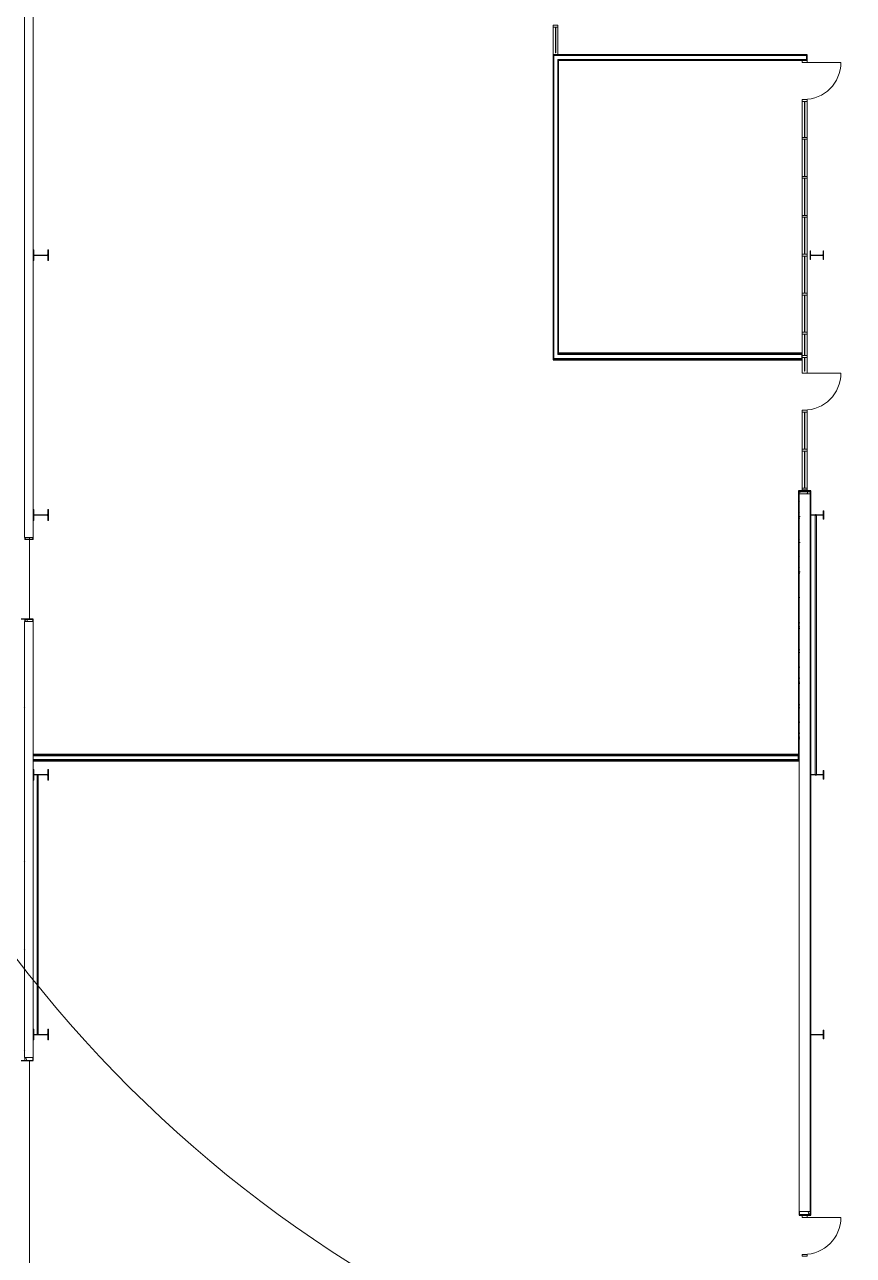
# Model space of a CAD drawing. Header units: inches. Extents: x 20001 to 27263, y -26025 to -18997.
# Drawn here: x 22062 to 22832, y -22314 to -21171 of the extents above; entities that cross this region are included whole.
import ezdxf

# ---------------------------------------------------------------- set-up
doc = ezdxf.new("R2010")
doc.units = ezdxf.units.IN
doc.header["$MEASUREMENT"] = 0
for name, color, linetype, lineweight in [('A-DOOR', 31, 'Continuous', 13), ('A-FLOR', 192, 'Continuous', 13), ('A-GLAZ-CURT', 52, 'Continuous', 13), ('A-GLAZ-CWMG', 51, 'Continuous', 13), ('A-WALL', 113, 'Continuous', 13), ('A-WALL-PATT', 111, 'Continuous', 25), ('C-TOPO', 7, 'Continuous', 13), ('G-ANNO-TEXT', 231, 'Continuous', 9), ('I-WALL', 2, 'Continuous', 13), ('L-SITE-WALL', 31, 'Continuous', 13), ('S-BEAM', 12, 'Continuous', 13), ('S-COLS', 52, 'Continuous', 13)]:
    doc.layers.add(name, color=color, linetype=linetype, lineweight=lineweight)
pattern_1 = [(45, (0, 0), (-25.342707, 25.342707), []), (45, (0, 38.4), (-25.342707, 25.342707), [])]
pattern_2 = [(0, (0, 0), (81.92, 20.48), [3.379, -58.061, 3.379, -58.061, -327.68]), (0, (0, 0), (81.92, 20.48), [-122.88, 3.379, -119.501, 3.379, -58.061, -143.36]), (0, (0, 0), (81.92, 20.48), [-307.2, 3.379, -37.581, 3.379, -99.021]), (120, (30.72, 10.24), (-58.6962, 60.704801), [3.379, -58.061, 3.379, -58.061, -327.68]), (120, (30.72, 10.24), (-58.6962, 60.704801), [-122.88, 3.379, -119.501, 3.379, -58.061, -143.36]), (120, (30.72, 10.24), (-58.6962, 60.704801), [-307.2, 3.379, -37.581, 3.379, -99.021]), (240, (40.96, 51.2), (-23.2238, -81.184801), [3.379, -58.061, 3.379, -58.061, -327.68]), (240, (40.96, 51.2), (-23.2238, -81.184801), [-122.88, 3.379, -119.501, 3.379, -58.061, -143.36]), (240, (40.96, 51.2), (-23.2238, -81.184801), [-307.2, 3.379, -37.581, 3.379, -99.021])]
pattern_3 = [(161.57, (1.28, 1.28), (-10.24040374, -0.00056827), [0, -72.858, 8.09, 0]), (18.43, (-1.28, 1.28), (-10.24040374, 0.00056827), [0, -72.858, 8.09, 0]), (108.43, (1.28, 1.28), (5.1184649, -25.6019259), [24.282, -56.666]), (71.57, (-1.28, 1.28), (5.1184649, 25.6019259), [24.282, -56.666])]

# ---------------------------------------------------------------- blocks, each defined once
blk = doc.blocks.new('Struct_Xcel_Sports Complex_rvt-1-Site Plan - Phase 1')
at = {"layer": 'A-FLOR', "color": 7}
for p, q in [((22066.1, -21648.9), (22066.1, -21647.2)), ((22066.1, -21722.9), (22066.1, -21649.2)), ((22066.1, -22342.7), (22066.1, -22132.8))]:
    blk.add_line(p, q, dxfattribs=at)
at = {"layer": 'L-SITE-WALL', "color": 7}
for p, q in [((22066.1, -21647.2), (22066.1, -21648.9)), ((22066.1, -21649.2), (22066.1, -21722.9)), ((22066.1, -22132.8), (22066.1, -22342.7))]:
    blk.add_line(p, q, dxfattribs=at)
blk = doc.blocks.new('Girt_C - 10_D-1835924-Site Plan - Phase 1')
at = {"layer": 'S-BEAM'}
for p, q in [((22781.4, -21606.7), (22781.4, -22273.2)), ((22781.4, -21606.7), (22781.6, -21606.7)), ((22781.6, -21606.7), (22791.2, -21606.7)), ((22791.2, -21606.7), (22791.4, -21606.7)), ((22791.4, -22273.2), (22791.4, -21606.7)), ((22781.6, -22273.2), (22781.4, -22273.2)), ((22791.2, -22273.2), (22781.6, -22273.2)), ((22791.4, -22273.2), (22791.2, -22273.2))]:
    blk.add_line(p, q, dxfattribs=at)
blk = doc.blocks.new('Girt_C - 8_D-1405510-Site Plan - Phase 1')
at = {"layer": 'S-BEAM'}
for p, q in [((22061.6, -20895.6), (22061.6, -21647.2)), ((22061.6, -20895.6), (22061.8, -20895.6)), ((22061.8, -20895.6), (22069.5, -20895.6)), ((22069.5, -20895.6), (22069.6, -20895.6)), ((22069.6, -21647.2), (22069.6, -20895.6)), ((22061.8, -21647.2), (22061.6, -21647.2)), ((22069.5, -21647.2), (22061.8, -21647.2)), ((22069.6, -21647.2), (22069.5, -21647.2))]:
    blk.add_line(p, q, dxfattribs=at)
blk = doc.blocks.new('Door_Single_Storefront - one-1371407-Site Plan - Phase 1')
at = {"layer": 'A-DOOR'}
blk.add_line((-17.21875, 34.4375), (-17.21875, 0), dxfattribs=at)
blk.add_arc((-17.21875, 0), 34.4375, 360, 90, dxfattribs=at)
blk = doc.blocks.new('Rectangular Mullion - Interior 1_75_ x 4_5_-1220297-Site Plan - Phase 1')
at = {"layer": 'A-GLAZ-CWMG'}
for p, q in [((-1.75, 3), (0, 3)), ((-1.75, -1.5), (-1.75, 3)), ((0, 3), (0, -1.5)), ((0, -1.5), (-1.75, -1.5))]:
    blk.add_line(p, q, dxfattribs=at)
blk = doc.blocks.new('Rectangular Mullion - Interior 1_75_ x 4_5_-1220290-Site Plan - Phase 1')
at = {"layer": 'A-GLAZ-CWMG'}
for p, q in [((-0.875, 3), (0.875, 3)), ((-0.875, -1.5), (-0.875, 3)), ((0.875, 3), (0.875, -1.5)), ((0.875, -1.5), (-0.875, -1.5))]:
    blk.add_line(p, q, dxfattribs=at)
blk = doc.blocks.new('Round Bar - 1_-1251515-Site Plan - Phase 1')
at = {"layer": 'S-BEAM'}
for p, q in [((22796.3, -21748.2), (22796.3, -21867.6)), ((22797.3, -21867.6), (22797.3, -21748.2))]:
    blk.add_line(p, q, dxfattribs=at)
for start_param, end_param in [(0, 3.141593), (3.141593, 6.283185)]:
    blk.add_ellipse((22796.8, -21867.6), major_axis=(0.5, 0), ratio=0.829527, start_param=start_param, end_param=end_param, dxfattribs=at)
blk = doc.blocks.new('Round Bar - 1_-1251605-Site Plan - Phase 1')
at = {"layer": 'S-BEAM'}
for p, q in [((22796.3, -21626.3), (22796.3, -21749)), ((22797.3, -21749), (22797.3, -21626.3))]:
    blk.add_line(p, q, dxfattribs=at)
for start_param, end_param in [(0, 3.141593), (3.141593, 6.283185)]:
    blk.add_ellipse((22796.8, -21626.3), major_axis=(0.5, 0), ratio=0.836579, start_param=start_param, end_param=end_param, dxfattribs=at)
blk = doc.blocks.new('Round Bar - 1_-1267021-Site Plan - Phase 1')
at = {"layer": 'S-BEAM'}
for p, q in [((22073.1, -21867.7), (22073.1, -21988.9)), ((22074.1, -21988.9), (22074.1, -21867.7))]:
    blk.add_line(p, q, dxfattribs=at)
for centre, start_param, end_param in [((22073.6, -21867.7), 0, 3.141593), ((22073.6, -21867.7), 3.141593, 6.283185), ((22073.6, -22108.8), 3.926991, 5.497787)]:
    blk.add_ellipse(centre, major_axis=(0.5, 0), ratio=0.507473, start_param=start_param, end_param=end_param, dxfattribs=at)
blk = doc.blocks.new('Round Bar - 1_-1267063-Site Plan - Phase 1')
at = {"layer": 'S-BEAM'}
for p, q in [((22073.1, -21987.6), (22073.1, -22108.8)), ((22074.1, -22108.8), (22074.1, -21987.6))]:
    blk.add_line(p, q, dxfattribs=at)
for start_param, end_param in [(0, 3.141593), (3.141593, 6.283185)]:
    blk.add_ellipse((22073.6, -22108.8), major_axis=(0.5, 0), ratio=0.507473, start_param=start_param, end_param=end_param, dxfattribs=at)
blk = doc.blocks.new('Door_Single_Storefront - one-1371409-Site Plan - Phase 1')
at = {"layer": 'A-DOOR'}
blk.add_line((-17.21875, 34.4375), (-17.21875, 0), dxfattribs=at)
blk.add_arc((-17.21875, 0), 34.4375, 360, 90, dxfattribs=at)
blk = doc.blocks.new('System Panel - Interior Glazing-1220306-Site Plan - Phase 1')
at = {"layer": 'A-GLAZ-CURT', "lineweight": 9}
for p, q in [((17.21875, 0.9375), (-17.21875, 0.9375)), ((-17.21875, 0.9375), (-17.21875, 0.5625)), ((-17.21875, 0.5625), (17.21875, 0.5625)), ((17.21875, 0.5625), (17.21875, 0.9375))]:
    blk.add_line(p, q, dxfattribs=at)
blk = doc.blocks.new('Rectangular Mullion - Interior 1_75_ x 4_5_-1214730-Site Plan - Phase 1')
at = {"layer": 'A-GLAZ-CWMG'}
for p, q in [((22784.1, -21311.8), (22784.1, -21277.4)), ((22788.6, -21311.8), (22788.6, -21277.4))]:
    blk.add_line(p, q, dxfattribs=at)
blk = doc.blocks.new('Rectangular Mullion - Interior 1_75_ x 4_5_-1835424-Site Plan - Phase 1')
at = {"layer": 'A-GLAZ-CWMG'}
for p, q in [((0, 1.5), (-1.75, 1.5)), ((-1.75, 1.5), (-1.75, -3)), ((0, -3), (0, 1.5)), ((-1.75, -3), (0, -3))]:
    blk.add_line(p, q, dxfattribs=at)
blk = doc.blocks.new('Rectangular Mullion - Interior 1_75_ x 4_5_-1220285-Site Plan - Phase 1')
at = {"layer": 'A-GLAZ-CWMG'}
for p, q in [((-0.875, 1.5), (0.875, 1.5)), ((-0.875, -3), (-0.875, 1.5)), ((0.875, 1.5), (0.875, -3)), ((0.875, -3), (-0.875, -3))]:
    blk.add_line(p, q, dxfattribs=at)
blk = doc.blocks.new('System Panel - Interior Glazing-1870418-Site Plan - Phase 1')
at = {"layer": 'A-GLAZ-CURT', "lineweight": 9}
for p, q in [((9.9, 0.9), (-9.9, 0.9)), ((-9.9, 0.9), (-9.9, 0.6)), ((-9.9, 0.6), (9.9, 0.6)), ((9.9, 0.6), (9.9, 0.9))]:
    blk.add_line(p, q, dxfattribs=at)
blk = doc.blocks.new('Rectangular Mullion - Interior 1_75_ x 4_5_-1870416-Site Plan - Phase 1')
at = {"layer": 'A-GLAZ-CWMG'}
for p, q in [((22784.1, -21476.1), (22784.1, -21458.3)), ((22788.6, -21478.2), (22788.6, -21458.3))]:
    blk.add_line(p, q, dxfattribs=at)
blk = doc.blocks.new('System Panel - Interior Glazing-1835623-Site Plan - Phase 1')
at = {"layer": 'A-GLAZ-CURT', "lineweight": 9}
for p, q in [((16.71875, 0.9375), (-16.71875, 0.9375)), ((-16.71875, 0.9375), (-16.71875, 0.5625)), ((-16.71875, 0.5625), (16.71875, 0.5625)), ((16.71875, 0.5625), (16.71875, 0.9375))]:
    blk.add_line(p, q, dxfattribs=at)
blk = doc.blocks.new('Rectangular Mullion - Interior 1_75_ x 4_5_-1835621-Site Plan - Phase 1')
at = {"layer": 'A-GLAZ-CWMG'}
for p, q in [((22784.1, -21275.6), (22784.1, -21242.2)), ((22788.6, -21275.6), (22788.6, -21242.2))]:
    blk.add_line(p, q, dxfattribs=at)
blk = doc.blocks.new('Rectangular Mullion - Interior 1_75_ x 4_5_-1314720-Site Plan - Phase 1')
at = {"layer": 'A-GLAZ-CWMG'}
for p, q in [((-0.875, 1.5), (0.875, 1.5)), ((-0.875, -3), (-0.875, 1.5)), ((0.875, 1.5), (0.875, -3)), ((0.875, -3), (-0.875, -3))]:
    blk.add_line(p, q, dxfattribs=at)
blk = doc.blocks.new('Girt_C - 8_D-1836715-Site Plan - Phase 1')
at = {"layer": 'S-BEAM'}
for p, q in [((22061.6, -21725.3), (22061.6, -22130)), ((22061.6, -21725.3), (22061.8, -21725.3)), ((22061.8, -21725.3), (22069.5, -21725.3)), ((22069.5, -21725.3), (22069.6, -21725.3)), ((22069.6, -22130), (22069.6, -21725.3)), ((22061.8, -22130), (22061.6, -22130)), ((22069.5, -22130), (22061.8, -22130)), ((22069.6, -22130), (22069.5, -22130))]:
    blk.add_line(p, q, dxfattribs=at)
blk = doc.blocks.new('Rectangular Mullion - Interior 1_75_ x 4_5_-1220307-Site Plan - Phase 1')
at = {"layer": 'A-GLAZ-CWMG'}
for p, q in [((-1.75, 1.5), (0, 1.5)), ((-1.75, -3), (-1.75, 1.5)), ((0, 1.5), (0, -3)), ((0, -3), (-1.75, -3))]:
    blk.add_line(p, q, dxfattribs=at)
blk = doc.blocks.new('System Panel - Interior Glazing-1220293-Site Plan - Phase 1')
at = {"layer": 'A-GLAZ-CURT', "lineweight": 9}
for p, q in [((17.21875, -0.5625), (-17.21875, -0.5625)), ((-17.21875, -0.5625), (-17.21875, -0.9375)), ((-17.21875, -0.9375), (17.21875, -0.9375)), ((17.21875, -0.9375), (17.21875, -0.5625))]:
    blk.add_line(p, q, dxfattribs=at)
blk = doc.blocks.new('System Panel - Interior Glazing-1870824-Site Plan - Phase 1')
at = {"layer": 'A-GLAZ-CURT', "lineweight": 9}
for p, q in [((17.21875, -0.5625), (-17.21875, -0.5625)), ((-17.21875, -0.5625), (-17.21875, -0.9375)), ((-17.21875, -0.9375), (17.21875, -0.9375)), ((17.21875, -0.9375), (17.21875, -0.5625))]:
    blk.add_line(p, q, dxfattribs=at)
blk = doc.blocks.new('Rectangular Mullion - Interior 1_75_ x 4_5_-1179494-Site Plan - Phase 1')
at = {"layer": 'A-GLAZ-CWMG'}
for p, q in [((24570.5, -22362.3), (24604.9, -22362.3)), ((24570.5, -22366.8), (24604.9, -22366.8))]:
    blk.add_line(p, q, dxfattribs=at)
blk = doc.blocks.new('Rectangular Mullion - Interior 1_75_ x 4_5_-1870858-Site Plan - Phase 1')
at = {"layer": 'A-GLAZ-CWMG'}
for p, q in [((22784.1, -21530.7), (22784.1, -21565.1)), ((22788.6, -21530.7), (22788.6, -21565.1))]:
    blk.add_line(p, q, dxfattribs=at)
blk = doc.blocks.new('System Panel - Interior Glazing-1870739-Site Plan - Phase 1')
at = {"layer": 'A-GLAZ-CURT', "lineweight": 9}
for p, q in [((6.4, -0.6), (-6.4, -0.6)), ((-6.4, -0.6), (-6.4, -0.9)), ((-6.4, -0.9), (6.4, -0.9)), ((6.4, -0.9), (6.4, -0.6))]:
    blk.add_line(p, q, dxfattribs=at)
blk = doc.blocks.new('Rectangular Mullion - Interior 1_75_ x 4_5_-1870859-Site Plan - Phase 1')
at = {"layer": 'A-GLAZ-CWMG'}
for p, q in [((22784.1, -21482.1), (22784.1, -21494.5)), ((22788.6, -21479.9), (22788.6, -21494.5)), ((22788.6, -21494.5), (22784.1, -21494.5))]:
    blk.add_line(p, q, dxfattribs=at)
blk = doc.blocks.new('System Panel - Interior Glazing-1980142-Site Plan - Phase 1')
at = {"layer": 'A-GLAZ-CURT', "lineweight": 9}
for p, q in [((12, -0.6), (-12, -0.6)), ((-12, -0.6), (-12, -0.9)), ((-12, -0.9), (12, -0.9)), ((12, -0.9), (12, -0.6))]:
    blk.add_line(p, q, dxfattribs=at)
blk = doc.blocks.new('Rectangular Mullion - Interior 1_75_ x 4_5_-1980268-Site Plan - Phase 1')
at = {"layer": 'A-GLAZ-CWMG'}
for p, q in [((22552.7, -21198.9), (22552.7, -21173.1)), ((22557.2, -21198.9), (22557.2, -21173.1))]:
    blk.add_line(p, q, dxfattribs=at)

msp = doc.modelspace()

# ---------------------------------------------------------------- hatches: boundary and pattern name
at = {"layer": 'A-WALL-PATT', "lineweight": 9}
h = msp.add_hatch(dxfattribs=at)
h.set_pattern_fill('FP_9', color=256, style=0, pattern_type=2)
h.set_pattern_definition(pattern_2)
h.paths.add_polyline_path([(22552.70273, -21480.80281), (22553.32773, -21480.80281), (22553.32773, -21198.92781), (22552.70273, -21198.92781), (22552.70273, -21476.05281)], flags=0)
h.paths.add_polyline_path([(22552.70273, -21135.17781), (22553.32773, -21135.17781), (22553.32773, -20899.55281), (22552.70273, -20899.55281), (22552.70273, -21055.4521)], flags=0)
h = msp.add_hatch(dxfattribs=at)
h.set_pattern_fill('FP_9', color=256, style=0, pattern_type=2)
h.set_pattern_definition(pattern_2)
h.paths.add_polyline_path([(22557.57773, -21476.05281), (22557.57773, -21203.17781), (22556.95273, -21203.17781), (22556.95273, -21476.05281)], flags=0)
h.paths.add_polyline_path([(22556.95273, -21130.92781), (22557.57773, -21130.92781), (22557.57773, -20899.55281), (22553.32773, -20899.55281), (22553.32773, -20900.17781), (22556.95273, -20900.17781), (22556.95273, -21055.4521)], flags=0)
h = msp.add_hatch(dxfattribs=at)
h.set_pattern_fill('FP_9', color=256, style=0, pattern_type=2)
h.set_pattern_definition(pattern_2)
h.paths.add_polyline_path([(22788.63923, -21199.55281), (22788.63923, -21198.92781), (22553.32773, -21198.92781), (22553.32773, -21199.55281), (22788.01423, -21199.55281)], flags=0)
h = msp.add_hatch(dxfattribs=at)
h.set_pattern_fill('FP_9', color=256, style=0, pattern_type=2)
h.set_pattern_definition(pattern_2)
h.paths.add_polyline_path([(22645.66508, -21203.80281), (22788.63923, -21203.80281), (22788.63923, -21199.55281), (22788.01423, -21199.55281), (22788.01423, -21203.17781), (22557.57773, -21203.17781), (22557.57773, -21203.80281)], flags=0)
h = msp.add_hatch(dxfattribs=at)
h.set_pattern_fill('FP_9', color=256, style=0, pattern_type=2)
h.set_pattern_definition(pattern_2)
h.paths.add_polyline_path([(22784.13923, -21476.67781), (22784.13923, -21476.05281), (22556.95273, -21476.05281), (22556.95273, -21476.67781), (22645.66508, -21476.67781)], flags=0)
h = msp.add_hatch(dxfattribs=at)
h.set_pattern_fill('FP_9', color=256, style=0, pattern_type=2)
h.set_pattern_definition(pattern_2)
h.paths.add_polyline_path([(22784.13923, -21477.30281), (22784.13923, -21476.67781), (22556.95273, -21476.67781), (22556.95273, -21477.30281), (22645.66508, -21477.30281)], flags=0)
h = msp.add_hatch(dxfattribs=at)
h.set_pattern_fill('FP_9', color=256, style=0, pattern_type=2)
h.set_pattern_definition(pattern_2)
h.paths.add_polyline_path([(22784.13923, -21481.42781), (22784.13923, -21480.80281), (22552.70273, -21480.80281), (22552.70273, -21481.42781), (22645.66508, -21481.42781)], flags=0)
h = msp.add_hatch(dxfattribs=at)
h.set_pattern_fill('FP_9', color=256, style=0, pattern_type=2)
h.set_pattern_definition(pattern_2)
h.paths.add_polyline_path([(22784.13923, -21482.05281), (22784.13923, -21481.42781), (22552.70273, -21481.42781), (22552.70273, -21482.05281), (22645.66508, -21482.05281)], flags=0)
h = msp.add_hatch(dxfattribs=at)
h.set_pattern_fill('FP_10', color=256, style=0, pattern_type=2)
h.set_pattern_definition(pattern_3)
h.paths.add_polyline_path([(22781.39023, -21850.80281), (22781.4996, -21606.69281), (22791.38923, -21606.69281), (22791.28085, -21604.66981), (22781.38923, -21604.66981), (22781.38923, -21850.80281)], flags=0)
h = msp.add_hatch(dxfattribs=at)
h.set_pattern_fill('FP_12', color=256, style=0, pattern_type=2)
h.set_pattern_definition([(0, (0, 0), (40.96, 10.24), [3.379, -27.341, 3.379, -27.341, -163.84]), (0, (0, 0), (40.96, 10.24), [-61.44, 3.379, -58.061, 3.379, -27.341, -71.68]), (0, (0, 0), (40.96, 10.24), [-153.6, 3.379, -17.101, 3.379, -47.821]), (120, (15.36, 5.12), (-29.3481, 30.3524005), [3.379, -27.341, 3.379, -27.341, -163.84]), (120, (15.36, 5.12), (-29.3481, 30.3524005), [-61.44, 3.379, -58.061, 3.379, -27.341, -71.68]), (120, (15.36, 5.12), (-29.3481, 30.3524005), [-153.6, 3.379, -17.101, 3.379, -47.821]), (240, (20.48, 25.6), (-11.6119, -40.5924005), [3.379, -27.341, 3.379, -27.341, -163.84]), (240, (20.48, 25.6), (-11.6119, -40.5924005), [-61.44, 3.379, -58.061, 3.379, -27.341, -71.68]), (240, (20.48, 25.6), (-11.6119, -40.5924005), [-153.6, 3.379, -17.101, 3.379, -47.821])])
h.paths.add_polyline_path([(22061.14023, -22132.80281), (22061.64023, -22132.80281), (22061.64023, -21722.92781), (22061.14023, -21722.92781), (22061.14023, -22130.7021)], flags=0)
h = msp.add_hatch(dxfattribs=at)
h.set_pattern_fill('FP_10', color=256, style=0, pattern_type=2)
h.set_pattern_definition(pattern_3)
h.paths.add_polyline_path([(22069.64023, -22132.80281), (22069.53085, -22129.96281), (22061.64023, -22129.96281), (22061.64023, -22132.80281)], flags=0)
h.paths.add_polyline_path([(22061.64023, -21725.26781), (22069.64023, -21725.26781), (22069.53085, -21722.92781), (22061.64023, -21722.92781)], flags=0)
h = msp.add_hatch(dxfattribs=at)
h.set_pattern_fill('FP_9', color=256, style=0, pattern_type=2)
h.set_pattern_definition(pattern_2)
h.paths.add_polyline_path([(22780.63923, -21849.17781), (22780.63923, -21848.55281), (22069.64023, -21848.55281), (22069.64023, -21849.17781), (22779.27842, -21849.17781)], flags=0)
h = msp.add_hatch(dxfattribs=at)
h.set_pattern_fill('FP_9', color=256, style=0, pattern_type=2)
h.set_pattern_definition(pattern_2)
h.paths.add_polyline_path([(22780.63923, -21849.80281), (22780.63923, -21849.17781), (22069.64023, -21849.17781), (22069.64023, -21849.80281), (22779.27842, -21849.80281)], flags=0)
h = msp.add_hatch(dxfattribs=at)
h.set_pattern_fill('FP_9', color=256, style=0, pattern_type=2)
h.set_pattern_definition(pattern_2)
h.paths.add_polyline_path([(22780.63923, -21853.92781), (22780.63923, -21853.30281), (22069.64023, -21853.30281), (22069.64023, -21853.92781), (22779.27842, -21853.92781)], flags=0)
h = msp.add_hatch(dxfattribs=at)
h.set_pattern_fill('FP_9', color=256, style=0, pattern_type=2)
h.set_pattern_definition(pattern_2)
h.paths.add_polyline_path([(22780.63923, -21854.55281), (22780.63923, -21853.92781), (22069.64023, -21853.92781), (22069.64023, -21854.55281), (22779.27842, -21854.55281)], flags=0)
h = msp.add_hatch(dxfattribs=at)
h.set_pattern_fill('FP_10', color=256, style=0, pattern_type=2)
h.set_pattern_definition(pattern_3)
h.paths.add_polyline_path([(22781.38923, -22359.55281), (22791.38923, -22359.55281), (22791.38923, -22351.30281), (22781.38923, -22351.30281), (22781.38923, -22358.80281)], flags=0)
h.paths.add_polyline_path([(22781.38923, -22275.80281), (22791.38923, -22275.80281), (22791.28085, -22273.16281), (22781.39023, -22273.16281), (22781.38923, -22273.16281)], flags=0)
at = {"layer": 'S-COLS', "lineweight": 9}
h = msp.add_hatch(dxfattribs=at)
h.set_pattern_fill('FP_8', color=256, style=0, pattern_type=2)
h.set_pattern_definition(pattern_1)
h.paths.add_polyline_path([(22069.64023, -21631.30281), (22070.07382, -21631.30281), (22070.07382, -21627.13875), (22070.27633, -21626.64985), (22070.76523, -21626.44734), (22082.51523, -21626.44734), (22083.00412, -21626.64985), (22083.20663, -21627.13875), (22083.20663, -21631.30281), (22083.64023, -21631.30281), (22083.64023, -21621.30281), (22083.20663, -21621.30281), (22083.20663, -21625.46687), (22083.00412, -21625.95577), (22082.51523, -21626.15828), (22070.76523, -21626.15828), (22070.27633, -21625.95577), (22070.07382, -21625.46687), (22070.07382, -21621.30281), (22069.64023, -21621.30281)], flags=0)
h = msp.add_hatch(dxfattribs=at)
h.set_pattern_fill('FP_8', color=256, style=0, pattern_type=2)
h.set_pattern_definition(pattern_1)
h.paths.add_polyline_path([(22061.64023, -21725.26781), (22061.916, -21725.15358), (22062.03023, -21724.87781), (22062.29108, -21723.23081), (22068.98937, -21723.23081), (22069.36445, -21725.15358), (22069.64023, -21725.26781), (22069.64023, -21722.92781), (22061.64023, -21722.92781)], flags=0)
h = msp.add_hatch(dxfattribs=at)
h.set_pattern_fill('FP_8', color=256, style=0, pattern_type=2)
h.set_pattern_definition(pattern_1)
h.paths.add_polyline_path([(22069.64023, -21872.55281), (22070.07382, -21872.55281), (22070.07382, -21868.38875), (22070.27633, -21867.89985), (22070.76523, -21867.69734), (22073.28667, -21867.61919), (22073.64023, -21867.43977), (22073.99378, -21867.61792), (22074.11099, -21867.69734), (22082.51523, -21867.69734), (22083.00412, -21867.89985), (22083.20663, -21868.38875), (22083.20663, -21872.55281), (22083.64023, -21872.55281), (22083.64023, -21862.55281), (22083.20663, -21862.55281), (22083.20663, -21866.71687), (22083.00412, -21867.20577), (22082.51523, -21867.40828), (22070.76523, -21867.40828), (22070.27633, -21867.20577), (22070.07382, -21866.71687), (22070.07382, -21862.55281), (22069.64023, -21862.55281)], flags=0)
h = msp.add_hatch(dxfattribs=at)
h.set_pattern_fill('FP_8', color=256, style=0, pattern_type=2)
h.set_pattern_definition(pattern_1)
h.paths.add_polyline_path([(22791.82382, -21871.55281), (22791.82382, -21868.38875), (22792.02633, -21867.89985), (22792.51523, -21867.69734), (22796.27876, -21867.5875), (22796.08185, -21867.40828), (22792.51523, -21867.40828), (22792.02633, -21867.20577), (22791.82382, -21866.71687), (22791.82382, -21863.55281), (22791.39023, -21863.55281), (22791.39023, -21871.55281)], flags=0)
h.paths.add_polyline_path([(22803.70663, -21871.55281), (22804.14023, -21871.55281), (22804.14023, -21863.55281), (22803.70663, -21863.55281), (22803.70663, -21866.71687), (22803.50412, -21867.20577), (22803.01523, -21867.40828), (22797.26523, -21867.48707), (22797.26523, -21867.69734), (22803.01523, -21867.69734), (22803.50412, -21867.89985), (22803.70663, -21868.38875)], flags=0)
h = msp.add_hatch(dxfattribs=at)
h.set_pattern_fill('FP_8', color=256, style=0, pattern_type=2)
h.set_pattern_definition(pattern_1)
h.paths.add_polyline_path([(22791.39023, -22112.80281), (22791.82382, -22112.80281), (22791.82382, -22109.63875), (22792.02633, -22109.14985), (22792.51523, -22108.94734), (22803.01523, -22108.94734), (22803.50412, -22109.14985), (22803.70663, -22109.63875), (22803.70663, -22112.80281), (22804.14023, -22112.80281), (22804.14023, -22104.80281), (22803.70663, -22104.80281), (22803.70663, -22107.96687), (22803.50412, -22108.45577), (22803.01523, -22108.65828), (22792.51523, -22108.65828), (22792.02633, -22108.45577), (22791.82382, -22107.96687), (22791.82382, -22104.80281), (22791.39023, -22104.80281)], flags=0)

# ---------------------------------------------------------------- linework, layer by layer
at = {"layer": 'A-WALL', "lineweight": 9}
for p, q in [((22553.32773, -21480.80281), (22553.32773, -21199.55281)), ((22788.01423, -21199.55281), (22553.32773, -21199.55281)), ((22788.01423, -21199.55281), (22788.01423, -21203.17781)), ((22788.01423, -21203.17781), (22556.95273, -21203.17781)), ((22556.95273, -21477.30281), (22556.95273, -21203.17781)), ((22556.95273, -21476.67781), (22784.13923, -21476.67781)), ((22784.13923, -21480.80281), (22552.70273, -21480.80281)), ((22552.70273, -21481.42781), (22784.13923, -21481.42781)), ((22556.95273, -21477.30281), (22784.13923, -21477.30281)), ((22791.38923, -21604.66981), (22781.38923, -21604.66981)), ((22781.38923, -21604.66981), (22781.38923, -21606.69281)), ((22791.38923, -21604.66981), (22791.38923, -21606.69281)), ((22061.64023, -21722.92781), (22061.64023, -21725.26781)), ((22069.64023, -21849.17781), (22780.63923, -21849.17781)), ((22069.64023, -21849.80281), (22780.63923, -21849.80281)), ((22069.64023, -21853.30281), (22780.63923, -21853.30281)), ((22069.64023, -21853.92781), (22780.63923, -21853.92781)), ((22061.64023, -22129.96281), (22061.64023, -22132.80281)), ((22781.38923, -22275.80281), (22791.38923, -22275.80281)), ((22791.38923, -22273.16281), (22791.38923, -22275.80281))]:
    msp.add_line(p, q, dxfattribs=at)
at = {"layer": 'A-WALL', "lineweight": 25}
for p, q in [((22069.64023, -21722.92781), (22058.32773, -21722.92781)), ((22069.64023, -21725.26781), (22069.64023, -21722.92781)), ((22058.32773, -22132.80281), (22069.64023, -22132.80281)), ((22069.64023, -22132.80281), (22069.64023, -22129.96281))]:
    msp.add_line(p, q, dxfattribs=at)
at = {"layer": 'C-TOPO'}
for p, q in [((22066.13965, -21648.87481), (22066.13965, -21647.22781)), ((22066.13965, -21722.92781), (22066.13965, -21649.17781)), ((22066.13965, -22342.74031), (22066.13965, -22132.80281))]:
    msp.add_line(p, q, dxfattribs=at)
at = {"layer": 'G-ANNO-TEXT', "color": 137}
msp.add_arc((22998.60686, -21315.20416), 1189.46784, 207.38657358, 270, dxfattribs=at)
at = {"layer": 'I-WALL', "lineweight": 25}
for p, q in [((22788.63923, -21198.92781), (22552.70273, -21198.92781)), ((22552.70273, -21198.92781), (22552.70273, -21482.05281)), ((22788.63923, -21203.80281), (22788.63923, -21198.92781)), ((22557.57773, -21203.80281), (22788.63923, -21203.80281)), ((22557.57773, -21476.05281), (22557.57773, -21203.80281)), ((22784.13923, -21476.05281), (22557.57773, -21476.05281)), ((22784.13923, -21482.05281), (22784.13923, -21476.05281)), ((22552.70273, -21482.05281), (22784.13923, -21482.05281)), ((22792.13923, -21603.91981), (22780.63923, -21603.91981)), ((22780.63923, -21603.91981), (22780.63923, -21851.55281)), ((22792.13923, -22276.55281), (22792.13923, -21603.91981)), ((22780.63923, -21848.55281), (22069.64023, -21848.55281)), ((22780.63923, -21854.55281), (22780.63923, -21848.55281)), ((22780.63923, -21851.55281), (22781.38923, -21851.55281)), ((22792.13923, -21851.55281), (22791.38923, -21851.55281)), ((22069.64023, -21854.55281), (22780.63923, -21854.55281)), ((22781.38923, -22273.16281), (22781.38923, -22276.55281)), ((22781.38923, -22276.55281), (22792.13923, -22276.55281))]:
    msp.add_line(p, q, dxfattribs=at)
at = {"layer": 'S-COLS', "lineweight": 15}
for p, q in [((22070.07382, -21380.05281), (22069.64023, -21380.05281)), ((22070.07382, -21384.21687), (22070.07382, -21380.05281)), ((22082.51523, -21384.90828), (22070.76523, -21384.90828)), ((22070.76523, -21385.19734), (22082.51523, -21385.19734)), ((22083.64023, -21380.05281), (22083.20663, -21380.05281)), ((22083.20663, -21380.05281), (22083.20663, -21384.21687)), ((22083.64023, -21390.05281), (22083.64023, -21380.05281)), ((22791.82382, -21381.05281), (22791.39023, -21381.05281)), ((22791.39023, -21381.05281), (22791.39023, -21389.05281)), ((22791.82382, -21384.21687), (22791.82382, -21381.05281)), ((22802.76523, -21384.90828), (22792.51523, -21384.90828)), ((22792.51523, -21385.19734), (22802.76523, -21385.19734)), ((22803.89023, -21381.05281), (22803.45663, -21381.05281)), ((22803.45663, -21381.05281), (22803.45663, -21384.21687)), ((22803.89023, -21389.05281), (22803.89023, -21381.05281)), ((22069.64023, -21390.05281), (22070.07382, -21390.05281)), ((22070.07382, -21390.05281), (22070.07382, -21385.88875)), ((22083.20663, -21385.88875), (22083.20663, -21390.05281)), ((22083.20663, -21390.05281), (22083.64023, -21390.05281)), ((22791.39023, -21389.05281), (22791.82382, -21389.05281)), ((22791.82382, -21389.05281), (22791.82382, -21385.88875)), ((22803.45663, -21385.88875), (22803.45663, -21389.05281)), ((22803.45663, -21389.05281), (22803.89023, -21389.05281)), ((22070.07382, -21621.30281), (22069.64023, -21621.30281)), ((22070.07382, -21625.46687), (22070.07382, -21621.30281)), ((22083.64023, -21621.30281), (22083.20663, -21621.30281)), ((22083.20663, -21621.30281), (22083.20663, -21625.46687)), ((22083.64023, -21631.30281), (22083.64023, -21621.30281)), ((22791.82382, -21622.30281), (22791.39023, -21622.30281)), ((22791.82382, -21625.46687), (22791.82382, -21622.30281)), ((22804.14023, -21622.30281), (22803.70663, -21622.30281)), ((22803.70663, -21622.30281), (22803.70663, -21625.46687)), ((22804.14023, -21630.30281), (22804.14023, -21622.30281)), ((22069.64023, -21631.30281), (22070.07382, -21631.30281)), ((22070.07382, -21631.30281), (22070.07382, -21627.13875)), ((22082.51523, -21626.15828), (22070.76523, -21626.15828)), ((22070.76523, -21626.44734), (22082.51523, -21626.44734)), ((22083.20663, -21627.13875), (22083.20663, -21631.30281)), ((22083.20663, -21631.30281), (22083.64023, -21631.30281)), ((22791.39023, -21630.30281), (22791.82382, -21630.30281)), ((22791.82382, -21630.30281), (22791.82382, -21627.13875)), ((22796.33422, -21626.15828), (22792.51523, -21626.15828)), ((22792.51523, -21626.44734), (22796.26523, -21626.44734)), ((22803.01523, -21626.15828), (22797.19623, -21626.15828)), ((22797.26523, -21626.44734), (22803.01523, -21626.44734)), ((22803.70663, -21627.13875), (22803.70663, -21630.30281)), ((22803.70663, -21630.30281), (22804.14023, -21630.30281)), ((22061.64023, -21647.22781), (22061.64023, -21649.17781)), ((22062.29108, -21648.87481), (22062.03023, -21647.22781)), ((22069.25023, -21647.22781), (22068.98937, -21648.87481)), ((22069.64023, -21649.17781), (22069.64023, -21647.22781)), ((22061.64023, -21649.17781), (22069.64023, -21649.17781)), ((22068.98937, -21648.87481), (22062.29108, -21648.87481)), ((22069.64023, -21722.92781), (22061.64023, -21722.92781)), ((22061.64023, -21722.92781), (22061.64023, -21725.26781)), ((22062.03023, -21724.87781), (22062.29108, -21723.23081)), ((22062.29108, -21723.23081), (22068.98937, -21723.23081)), ((22068.98937, -21723.23081), (22069.25023, -21724.87781)), ((22069.64023, -21725.26781), (22069.64023, -21722.92781)), ((22070.07382, -21862.55281), (22069.64023, -21862.55281)), ((22070.07382, -21866.71687), (22070.07382, -21862.55281)), ((22083.64023, -21862.55281), (22083.20663, -21862.55281)), ((22083.20663, -21862.55281), (22083.20663, -21866.71687)), ((22083.64023, -21872.55281), (22083.64023, -21862.55281)), ((22791.82382, -21863.55281), (22791.39023, -21863.55281)), ((22791.82382, -21866.71687), (22791.82382, -21863.55281)), ((22804.14023, -21863.55281), (22803.70663, -21863.55281)), ((22803.70663, -21863.55281), (22803.70663, -21866.71687)), ((22804.14023, -21871.55281), (22804.14023, -21863.55281)), ((22069.64023, -21872.55281), (22070.07382, -21872.55281)), ((22070.07382, -21872.55281), (22070.07382, -21868.38875)), ((22082.51523, -21867.40828), (22070.76523, -21867.40828)), ((22070.76523, -21867.69734), (22073.14336, -21867.69734)), ((22073.99378, -21867.69734), (22082.51523, -21867.69734)), ((22083.20663, -21868.38875), (22083.20663, -21872.55281)), ((22083.20663, -21872.55281), (22083.64023, -21872.55281)), ((22791.39023, -21871.55281), (22791.82382, -21871.55281)), ((22791.82382, -21871.55281), (22791.82382, -21868.38875)), ((22796.26523, -21867.40828), (22792.51523, -21867.40828)), ((22792.51523, -21867.69734), (22796.33361, -21867.69734)), ((22797.19684, -21867.69734), (22803.01523, -21867.69734)), ((22803.01523, -21867.40828), (22797.26523, -21867.40828)), ((22803.70663, -21868.38875), (22803.70663, -21871.55281)), ((22803.70663, -21871.55281), (22804.14023, -21871.55281)), ((22070.07382, -22103.80281), (22069.64023, -22103.80281)), ((22070.07382, -22107.96687), (22070.07382, -22103.80281)), ((22083.64023, -22103.80281), (22083.20663, -22103.80281)), ((22083.20663, -22103.80281), (22083.20663, -22107.96687)), ((22083.64023, -22113.80281), (22083.64023, -22103.80281)), ((22791.82382, -22104.80281), (22791.39023, -22104.80281)), ((22791.82382, -22107.96687), (22791.82382, -22104.80281)), ((22804.14023, -22104.80281), (22803.70663, -22104.80281)), ((22803.70663, -22104.80281), (22803.70663, -22107.96687)), ((22804.14023, -22112.80281), (22804.14023, -22104.80281)), ((22069.64023, -22113.80281), (22070.07382, -22113.80281)), ((22070.07382, -22113.80281), (22070.07382, -22109.63875)), ((22073.14023, -22108.65828), (22070.76523, -22108.65828)), ((22070.76523, -22108.94734), (22073.43844, -22108.94734)), ((22073.99378, -22108.94734), (22082.51523, -22108.94734)), ((22082.51523, -22108.65828), (22074.14023, -22108.65828)), ((22083.20663, -22109.63875), (22083.20663, -22113.80281)), ((22083.20663, -22113.80281), (22083.64023, -22113.80281)), ((22791.39023, -22112.80281), (22791.82382, -22112.80281)), ((22791.82382, -22112.80281), (22791.82382, -22109.63875)), ((22803.01523, -22108.65828), (22792.51523, -22108.65828)), ((22792.51523, -22108.94734), (22803.01523, -22108.94734)), ((22803.70663, -22109.63875), (22803.70663, -22112.80281)), ((22803.70663, -22112.80281), (22804.14023, -22112.80281))]:
    msp.add_line(p, q, dxfattribs=at)
for centre, radius, start, end in [((22070.76523, -21384.21687), 0.69141, 180, 270), ((22070.76523, -21385.88875), 0.69141, 90, 180), ((22082.51523, -21384.21687), 0.69141, 270, 0), ((22082.51523, -21385.88875), 0.69141, 0, 90), ((22792.51523, -21384.21687), 0.69141, 180, 270), ((22792.51523, -21385.88875), 0.69141, 90, 180), ((22802.76523, -21384.21687), 0.69141, 270, 0), ((22802.76523, -21385.88875), 0.69141, 0, 90), ((22070.76523, -21625.46687), 0.69141, 180, 270), ((22082.51523, -21625.46687), 0.69141, 270, 0), ((22792.51523, -21625.46687), 0.69141, 180, 270), ((22803.01523, -21625.46687), 0.69141, 270, 0), ((22070.76523, -21627.13875), 0.69141, 90, 180), ((22082.51523, -21627.13875), 0.69141, 0, 90), ((22792.51523, -21627.13875), 0.69141, 90, 180), ((22803.01523, -21627.13875), 0.69141, 0, 90), ((22061.64023, -21724.87781), 0.39, 270, 0), ((22069.64023, -21724.87781), 0.39, 180, 270), ((22070.76523, -21866.71687), 0.69141, 180, 270), ((22070.76523, -21868.38875), 0.69141, 90, 180), ((22082.51523, -21866.71687), 0.69141, 270, 0), ((22082.51523, -21868.38875), 0.69141, 0, 90), ((22792.51523, -21866.71687), 0.69141, 180, 270), ((22792.51523, -21868.38875), 0.69141, 90, 180), ((22803.01523, -21866.71687), 0.69141, 270, 0), ((22803.01523, -21868.38875), 0.69141, 0, 90), ((22070.76523, -22107.96687), 0.69141, 180, 270), ((22070.76523, -22109.63875), 0.69141, 90, 180), ((22082.51523, -22107.96687), 0.69141, 270, 0), ((22082.51523, -22109.63875), 0.69141, 0, 90), ((22792.51523, -22107.96687), 0.69141, 180, 270), ((22792.51523, -22109.63875), 0.69141, 90, 180), ((22803.01523, -22107.96687), 0.69141, 270, 0), ((22803.01523, -22109.63875), 0.69141, 0, 90)]:
    msp.add_arc(centre, radius, start, end, dxfattribs=at)

# ---------------------------------------------------------------- block references
at = {"lineweight": 5}
msp.add_blockref('Struct_Xcel_Sports Complex_rvt-1-Site Plan - Phase 1', (0, 0), dxfattribs=at)
at = {"layer": 'A-DOOR', "rotation": 270}
for name, p in [('Door_Single_Storefront - one-1371409-Site Plan - Phase 1', (22785.63923, -21223.20906)), ('Door_Single_Storefront - one-1371407-Site Plan - Phase 1', (22785.63923, -21511.70906)), ('Door_Single_Storefront - one-1371407-Site Plan - Phase 1', (22785.63923, -22295.77156))]:
    msp.add_blockref(name, p, dxfattribs=at)
at = {"layer": 'A-GLAZ-CURT'}
for name, p, rotation in [('System Panel - Interior Glazing-1980142-Site Plan - Phase 1', (22555.70273, -21185.14656), 270), ('System Panel - Interior Glazing-1835623-Site Plan - Phase 1', (22785.63923, -21258.89656), 270), ('System Panel - Interior Glazing-1220306-Site Plan - Phase 1', (22785.63923, -21294.58406), 270), ('System Panel - Interior Glazing-1220306-Site Plan - Phase 1', (22785.63923, -21330.77156), 270), ('System Panel - Interior Glazing-1220306-Site Plan - Phase 1', (22785.63923, -21366.95906), 270), ('System Panel - Interior Glazing-1220306-Site Plan - Phase 1', (22785.63923, -21403.14656), 270), ('System Panel - Interior Glazing-1220306-Site Plan - Phase 1', (22785.63923, -21439.33406), 270), ('System Panel - Interior Glazing-1870418-Site Plan - Phase 1', (22785.63923, -21468.24031), 270), ('System Panel - Interior Glazing-1870739-Site Plan - Phase 1', (22785.63923, -21486.33406), 90), ('System Panel - Interior Glazing-1870824-Site Plan - Phase 1', (22785.63923, -21547.89656), 90), ('System Panel - Interior Glazing-1220293-Site Plan - Phase 1', (22785.63923, -21584.08406), 90)]:
    msp.add_blockref(name, p, dxfattribs=dict(at, rotation=rotation))
at = {"layer": 'A-GLAZ-CWMG', "extrusion": (0, 0, -1)}
for name, p, rotation in [('Rectangular Mullion - Interior 1_75_ x 4_5_-1220290-Site Plan - Phase 1', (-22555.70273, -21172.24031), 270), ('Rectangular Mullion - Interior 1_75_ x 4_5_-1314720-Site Plan - Phase 1', (-22785.63923, -21241.30281), 270), ('Rectangular Mullion - Interior 1_75_ x 4_5_-1220285-Site Plan - Phase 1', (-22785.63923, -21276.49031), 270), ('Rectangular Mullion - Interior 1_75_ x 4_5_-1220285-Site Plan - Phase 1', (-22785.63923, -21312.67781), 270), ('Rectangular Mullion - Interior 1_75_ x 4_5_-1220285-Site Plan - Phase 1', (-22785.63923, -21348.86531), 270), ('Rectangular Mullion - Interior 1_75_ x 4_5_-1220285-Site Plan - Phase 1', (-22785.63923, -21385.05281), 270), ('Rectangular Mullion - Interior 1_75_ x 4_5_-1220285-Site Plan - Phase 1', (-22785.63923, -21421.24031), 270), ('Rectangular Mullion - Interior 1_75_ x 4_5_-1220285-Site Plan - Phase 1', (-22785.63923, -21457.42781), 270), ('Rectangular Mullion - Interior 1_75_ x 4_5_-1220307-Site Plan - Phase 1', (-22785.63923, -21479.92781), 270), ('Rectangular Mullion - Interior 1_75_ x 4_5_-1220290-Site Plan - Phase 1', (-22785.63923, -21529.80281), 90), ('Rectangular Mullion - Interior 1_75_ x 4_5_-1220290-Site Plan - Phase 1', (-22785.63923, -21565.99031), 90), ('Rectangular Mullion - Interior 1_75_ x 4_5_-1220290-Site Plan - Phase 1', (-22785.63923, -21602.17781), 90), ('Rectangular Mullion - Interior 1_75_ x 4_5_-1220297-Site Plan - Phase 1', (-22785.63923, -22276.80281), 90), ('Rectangular Mullion - Interior 1_75_ x 4_5_-1220290-Site Plan - Phase 1', (-22785.63923, -22313.86531), 90)]:
    msp.add_blockref(name, p, dxfattribs=dict(at, rotation=rotation))
at = {"layer": 'A-GLAZ-CWMG'}
for name, p in [('Rectangular Mullion - Interior 1_75_ x 4_5_-1980268-Site Plan - Phase 1', (0, 0)), ('Rectangular Mullion - Interior 1_75_ x 4_5_-1835621-Site Plan - Phase 1', (0, 0)), ('Rectangular Mullion - Interior 1_75_ x 4_5_-1214730-Site Plan - Phase 1', (0, 0)), ('Rectangular Mullion - Interior 1_75_ x 4_5_-1214730-Site Plan - Phase 1', (0, -36.1875)), ('Rectangular Mullion - Interior 1_75_ x 4_5_-1214730-Site Plan - Phase 1', (0, -72.375)), ('Rectangular Mullion - Interior 1_75_ x 4_5_-1214730-Site Plan - Phase 1', (0, -108.5625)), ('Rectangular Mullion - Interior 1_75_ x 4_5_-1214730-Site Plan - Phase 1', (0, -144.75)), ('Rectangular Mullion - Interior 1_75_ x 4_5_-1870416-Site Plan - Phase 1', (0, 0)), ('Rectangular Mullion - Interior 1_75_ x 4_5_-1870859-Site Plan - Phase 1', (0, 0)), ('Rectangular Mullion - Interior 1_75_ x 4_5_-1870858-Site Plan - Phase 1', (0, 0))]:
    msp.add_blockref(name, p, dxfattribs=at)
for name, p, rotation in [('Rectangular Mullion - Interior 1_75_ x 4_5_-1835424-Site Plan - Phase 1', (22785.63923, -21204.24031), 90), ('Rectangular Mullion - Interior 1_75_ x 4_5_-1179494-Site Plan - Phase 1', (45150.94204, 3003.58741), 270)]:
    msp.add_blockref(name, p, dxfattribs=dict(at, rotation=rotation))
at = {"layer": 'S-BEAM'}
for name in ['Girt_C - 8_D-1405510-Site Plan - Phase 1', 'Girt_C - 10_D-1835924-Site Plan - Phase 1', 'Round Bar - 1_-1251605-Site Plan - Phase 1', 'Girt_C - 8_D-1836715-Site Plan - Phase 1', 'Round Bar - 1_-1251515-Site Plan - Phase 1', 'Round Bar - 1_-1267021-Site Plan - Phase 1', 'Round Bar - 1_-1267063-Site Plan - Phase 1']:
    msp.add_blockref(name, (0, 0), dxfattribs=at)

doc.saveas('drawing.dxf')
